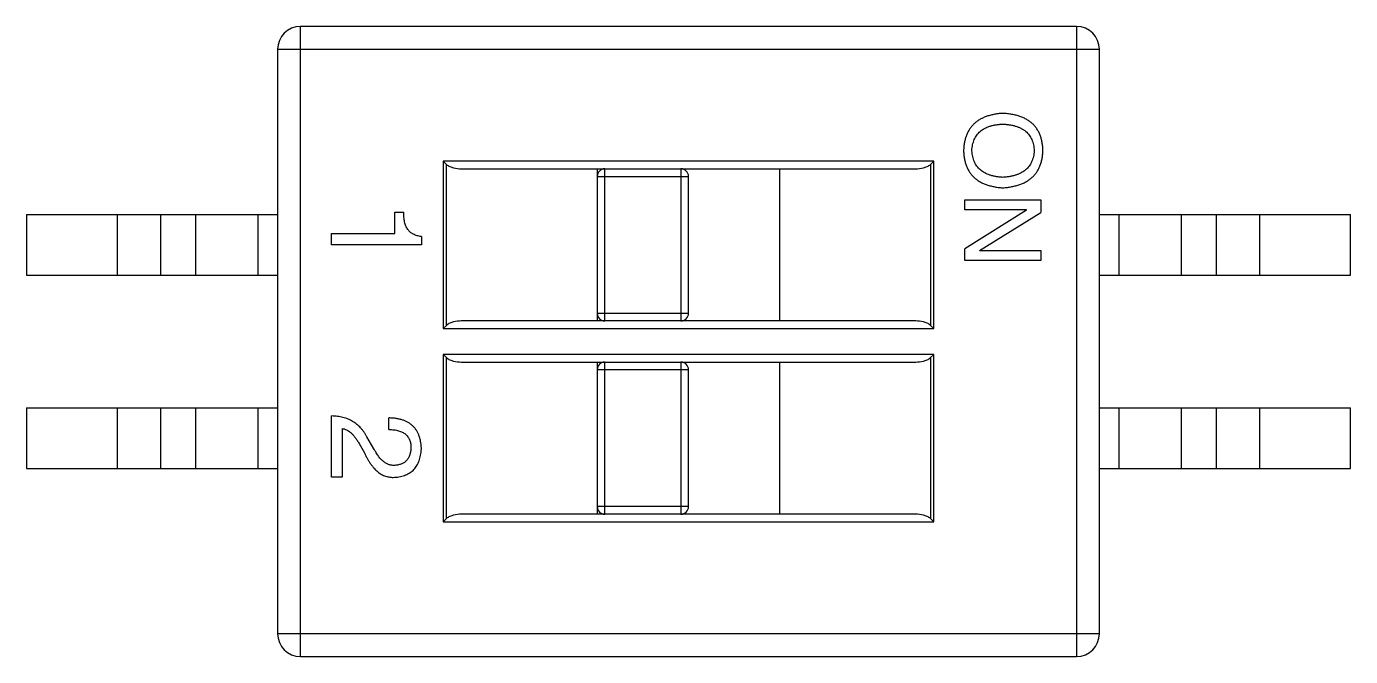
# Model space of a CAD drawing. Header units: inches. Extents: x -36 to 490, y -51 to 98.
# Drawn here: x 348.11 to 356.81, y 30.59 to 34.73 of the extents above; entities that cross this region are included whole.
import ezdxf

# ---------------------------------------------------------------- set-up
doc = ezdxf.new("R2010")
doc.units = ezdxf.units.IN
doc.header["$LTSCALE"] = 1.21
doc.header["$MEASUREMENT"] = 0
doc.layers.get('0').update_dxf_attribs({"linetype": 'CONTINUOUS'})

msp = doc.modelspace()

# ---------------------------------------------------------------- linework, layer by layer
at = {"color": 7, "linetype": 'Continuous'}
for p, q in [((349.911, 30.585), (349.911, 34.725)), ((355.011, 34.725), (349.911, 34.725)), ((355.011, 34.725), (355.011, 30.585)), ((349.761, 34.575), (349.761, 30.735)), ((349.761, 34.575), (355.161, 34.575)), ((355.161, 30.735), (355.161, 34.575)), ((350.8499, 33.84), (350.8499, 32.74)), ((354.072, 33.84), (350.8499, 33.84)), ((350.8499, 33.84), (350.871, 33.8189)), ((350.871, 32.7611), (350.871, 33.8189)), ((350.9682, 33.79), (353.9537, 33.79)), ((351.861, 33.79), (351.861, 32.79)), ((351.911, 32.79), (351.911, 33.79)), ((352.411, 33.79), (352.411, 32.79)), ((353.061, 32.79), (353.061, 33.79)), ((354.072, 33.84), (354.0509, 33.8189)), ((354.0509, 33.8189), (354.0509, 32.7611)), ((354.072, 32.74), (354.072, 33.84)), ((351.861, 33.74), (352.461, 33.74)), ((352.461, 32.84), (352.461, 33.74)), ((354.2765, 33.52), (354.2765, 33.5856)), ((354.2765, 33.5856), (354.7765, 33.5856)), ((354.7765, 33.5856), (354.7765, 33.5036)), ((350.532, 33.3647), (350.532, 33.5057)), ((350.532, 33.5057), (350.591, 33.5057)), ((354.6809, 33.52), (354.2765, 33.52)), ((354.6809, 33.5173), (354.2765, 33.2632)), ((354.3721, 33.2523), (354.7765, 33.5036)), ((354.6809, 33.5173), (354.6809, 33.52)), ((348.111, 33.49), (348.111, 33.09)), ((348.111, 33.49), (349.761, 33.49)), ((348.71, 33.09), (348.71, 33.49)), ((348.9915, 33.49), (348.9915, 33.09)), ((349.2224, 33.49), (349.2224, 33.09)), ((349.6338, 33.09), (349.6338, 33.49)), ((355.161, 33.49), (356.811, 33.49)), ((355.2881, 33.49), (355.2881, 33.09)), ((355.6995, 33.09), (355.6995, 33.49)), ((355.9304, 33.09), (355.9304, 33.49)), ((356.2119, 33.49), (356.2119, 33.09)), ((356.811, 33.09), (356.811, 33.49)), ((350.1156, 33.2893), (350.1156, 33.3647)), ((350.1156, 33.3647), (350.532, 33.3647)), ((350.7058, 33.345), (350.7058, 33.2893)), ((350.7058, 33.2893), (350.1156, 33.2893)), ((354.2765, 33.1867), (354.2765, 33.2632)), ((354.3721, 33.2523), (354.7765, 33.2523)), ((354.7765, 33.2523), (354.7765, 33.1867)), ((354.7765, 33.1867), (354.2765, 33.1867)), ((348.111, 33.09), (349.761, 33.09)), ((355.161, 33.09), (356.811, 33.09)), ((352.461, 32.84), (351.861, 32.84)), ((350.871, 32.7611), (350.8499, 32.74)), ((350.8499, 32.74), (354.072, 32.74)), ((353.9537, 32.79), (350.9682, 32.79)), ((354.0509, 32.7611), (354.072, 32.74)), ((350.8499, 32.57), (350.8499, 31.47)), ((354.072, 32.57), (350.8499, 32.57)), ((350.8499, 32.57), (350.871, 32.5489)), ((350.871, 31.4911), (350.871, 32.5489)), ((354.072, 32.57), (354.0509, 32.5489)), ((354.0509, 32.5489), (354.0509, 31.4911)), ((354.072, 31.47), (354.072, 32.57)), ((350.9682, 32.52), (353.9537, 32.52)), ((351.861, 32.52), (351.861, 31.52)), ((351.861, 32.47), (352.461, 32.47)), ((351.911, 31.52), (351.911, 32.52)), ((352.411, 32.52), (352.411, 31.52)), ((352.461, 31.57), (352.461, 32.47)), ((353.061, 31.52), (353.061, 32.52)), ((348.111, 32.22), (348.111, 31.82)), ((348.111, 32.22), (349.761, 32.22)), ((348.71, 31.82), (348.71, 32.22)), ((348.9915, 32.22), (348.9915, 31.82)), ((349.2224, 32.22), (349.2224, 31.82)), ((349.6338, 31.82), (349.6338, 32.22)), ((355.161, 32.22), (356.811, 32.22)), ((355.2881, 32.22), (355.2881, 31.82)), ((355.6995, 31.82), (355.6995, 32.22)), ((355.9304, 31.82), (355.9304, 32.22)), ((356.2119, 32.22), (356.2119, 31.82)), ((356.811, 31.82), (356.811, 32.22)), ((350.1156, 31.7625), (350.1156, 32.1658)), ((350.4927, 32.0772), (350.4927, 32.1526)), ((350.1845, 32.0838), (350.1845, 31.7625)), ((350.3943, 31.9494), (350.3484, 32.0281)), ((350.2959, 31.9854), (350.332, 31.9231)), ((348.111, 31.82), (349.761, 31.82)), ((350.1845, 31.7625), (350.1156, 31.7625)), ((355.161, 31.82), (356.811, 31.82)), ((353.9537, 31.52), (350.9682, 31.52)), ((352.461, 31.57), (351.861, 31.57)), ((350.871, 31.4911), (350.8499, 31.47)), ((350.8499, 31.47), (354.072, 31.47)), ((354.0509, 31.4911), (354.072, 31.47)), ((355.161, 30.735), (349.761, 30.735)), ((349.911, 30.585), (355.011, 30.585))]:
    msp.add_line(p, q, dxfattribs=at)
for centre, radius, start, end in [((349.911, 34.575), 0.15, 90, 180), ((355.011, 34.575), 0.15, 0, 90), ((351.911, 33.74), 0.05, 90, 180), ((352.411, 33.74), 0.05, 0, 90), ((351.911, 32.84), 0.05, 180, 270), ((352.411, 32.84), 0.05, 270, 0), ((351.911, 32.47), 0.05, 90, 180), ((352.411, 32.47), 0.05, 0, 90), ((351.911, 31.57), 0.05, 180, 270), ((352.411, 31.57), 0.05, 270, 0), ((349.911, 30.735), 0.15, 180, 270), ((355.011, 30.735), 0.15, 270, 0)]:
    msp.add_arc(centre, radius, start, end, dxfattribs=at)
for points, knots in [([(354.5251, 34.1542), (354.5151, 34.1534), (354.4955, 34.1519), (354.4671, 34.1472), (354.4407, 34.141), (354.4161, 34.1331), (354.3933, 34.1237), (354.3724, 34.1124), (354.3535, 34.0995), (354.3363, 34.085), (354.3212, 34.0685), (354.3078, 34.0506), (354.2965, 34.0309), (354.2869, 34.0096), (354.2794, 33.9866), (354.2736, 33.962), (354.2697, 33.9357), (354.2688, 33.9176), (354.2683, 33.9083)], [0, 0, 0, 0, 0.07592, 0.147602, 0.215646, 0.280138, 0.341755, 0.400886, 0.458012, 0.513972, 0.569614, 0.625264, 0.681864, 0.740222, 0.800621, 0.863683, 0.930081, 1, 1, 1, 1]), ([(354.7902, 33.9083), (354.7897, 33.9177), (354.7889, 33.936), (354.7852, 33.9626), (354.7796, 33.9875), (354.7721, 34.0107), (354.7623, 34.0321), (354.7507, 34.0519), (354.7371, 34.07), (354.7214, 34.0863), (354.7037, 34.1009), (354.6841, 34.1138), (354.6624, 34.1249), (354.6388, 34.1343), (354.6131, 34.1418), (354.5856, 34.1479), (354.556, 34.1521), (354.5356, 34.1535), (354.5251, 34.1542)], [0, 0, 0, 0, 0.069147, 0.134805, 0.197199, 0.256788, 0.314011, 0.370215, 0.425331, 0.480464, 0.536188, 0.593547, 0.653064, 0.715117, 0.780393, 0.849545, 0.92254, 1, 1, 1, 1]), ([(354.3229, 33.9083), (354.3234, 33.9151), (354.3243, 33.9282), (354.3276, 33.9473), (354.3322, 33.9651), (354.3382, 33.9817), (354.3459, 33.997), (354.3549, 34.0112), (354.3655, 34.024), (354.3774, 34.0357), (354.3909, 34.046), (354.4058, 34.0552), (354.4222, 34.0629), (354.4399, 34.0696), (354.4592, 34.0749), (354.4799, 34.0789), (354.502, 34.0819), (354.5173, 34.0828), (354.5251, 34.0832)], [0, 0, 0, 0, 0.067648, 0.131587, 0.192896, 0.251435, 0.307955, 0.363582, 0.41843, 0.473961, 0.529977, 0.58778, 0.647927, 0.710962, 0.777441, 0.847172, 0.921625, 1, 1, 1, 1]), ([(354.5251, 34.0832), (354.5332, 34.0828), (354.5489, 34.0819), (354.5716, 34.0789), (354.5929, 34.075), (354.6126, 34.0696), (354.6309, 34.0629), (354.6477, 34.0551), (354.663, 34.046), (354.6769, 34.0357), (354.6891, 34.024), (354.7, 34.0112), (354.7093, 33.9971), (354.717, 33.9817), (354.7233, 33.9651), (354.728, 33.9473), (354.7313, 33.9282), (354.7323, 33.9151), (354.7328, 33.9083)], [0, 0, 0, 0, 0.079527, 0.154517, 0.225492, 0.292261, 0.355913, 0.416365, 0.474727, 0.530704, 0.586126, 0.640793, 0.696134, 0.751963, 0.809862, 0.870343, 0.93333, 1, 1, 1, 1]), ([(354.2683, 33.9083), (354.2688, 33.8991), (354.2697, 33.8812), (354.2736, 33.8553), (354.2794, 33.8309), (354.2869, 33.8082), (354.2965, 33.7871), (354.3079, 33.7677), (354.3212, 33.7499), (354.3364, 33.7338), (354.3535, 33.7194), (354.3724, 33.7066), (354.3933, 33.6954), (354.4161, 33.686), (354.4407, 33.6782), (354.4672, 33.6722), (354.4955, 33.6675), (354.5151, 33.666), (354.5251, 33.6652)], [0, 0, 0, 0, 0.069543, 0.135551, 0.198218, 0.258467, 0.316451, 0.372703, 0.428457, 0.483848, 0.539952, 0.597251, 0.656588, 0.718448, 0.783219, 0.851581, 0.92366, 1, 1, 1, 1]), ([(354.5251, 33.7335), (354.5174, 33.734), (354.5023, 33.735), (354.4805, 33.7383), (354.46, 33.7426), (354.441, 33.7482), (354.4233, 33.7548), (354.4071, 33.7629), (354.3922, 33.772), (354.3788, 33.7823), (354.3668, 33.794), (354.3563, 33.8068), (354.3471, 33.8208), (354.3393, 33.836), (354.333, 33.8524), (354.3282, 33.87), (354.3246, 33.8887), (354.3235, 33.9017), (354.3229, 33.9083)], [0, 0, 0, 0, 0.077943, 0.152009, 0.221731, 0.288173, 0.350979, 0.411506, 0.469682, 0.526266, 0.581676, 0.637093, 0.692693, 0.749885, 0.808405, 0.869303, 0.932835, 1, 1, 1, 1]), ([(354.5251, 33.6652), (354.5355, 33.666), (354.5557, 33.6675), (354.585, 33.6721), (354.6123, 33.6782), (354.6377, 33.686), (354.6612, 33.6954), (354.6827, 33.7065), (354.7023, 33.7194), (354.72, 33.7338), (354.7357, 33.7499), (354.7494, 33.7677), (354.7612, 33.7871), (354.771, 33.8081), (354.7788, 33.8309), (354.7846, 33.8553), (354.7886, 33.8812), (354.7896, 33.8991), (354.7902, 33.9083)], [0, 0, 0, 0, 0.077567, 0.150676, 0.219857, 0.285465, 0.347921, 0.407823, 0.465422, 0.52175, 0.577087, 0.632521, 0.688224, 0.745558, 0.804966, 0.866649, 0.931596, 1, 1, 1, 1]), ([(354.7328, 33.9083), (354.7322, 33.9017), (354.731, 33.8887), (354.7274, 33.87), (354.7225, 33.8524), (354.716, 33.836), (354.7081, 33.8207), (354.6987, 33.8067), (354.6878, 33.7939), (354.6755, 33.7823), (354.6618, 33.7719), (354.6465, 33.7629), (354.6298, 33.7548), (354.6116, 33.7482), (354.592, 33.7426), (354.571, 33.7384), (354.5486, 33.735), (354.5331, 33.734), (354.5251, 33.7335)], [0, 0, 0, 0, 0.066188, 0.128762, 0.188833, 0.246715, 0.303199, 0.358331, 0.413557, 0.469096, 0.525624, 0.584066, 0.644882, 0.708619, 0.775665, 0.846297, 0.9209, 1, 1, 1, 1]), ([(350.871, 33.8189), (350.8772, 33.8127), (350.8925, 33.8035), (350.9252, 33.7928), (350.9511, 33.79), (350.9682, 33.79)], [0, 0, 0, 0, 0.254031, 0.504224, 1, 1, 1, 1]), ([(353.9537, 33.79), (353.9708, 33.79), (353.9967, 33.7928), (354.0295, 33.8035), (354.0447, 33.8127), (354.0509, 33.8189)], [0, 0, 0, 0, 0.495776, 0.745969, 1, 1, 1, 1]), ([(350.7058, 33.345), (350.7009, 33.3456), (350.6913, 33.3469), (350.6776, 33.3501), (350.6648, 33.3543), (350.6531, 33.3597), (350.6423, 33.3661), (350.6327, 33.3736), (350.6238, 33.382), (350.6162, 33.3917), (350.6094, 33.4023), (350.6039, 33.414), (350.5991, 33.4267), (350.5955, 33.4405), (350.5928, 33.4553), (350.5912, 33.4712), (350.5904, 33.4881), (350.5908, 33.4997), (350.591, 33.5057)], [0, 0, 0, 0, 0.066659, 0.129311, 0.18962, 0.247164, 0.30314, 0.357527, 0.411867, 0.466926, 0.523012, 0.580527, 0.641561, 0.705268, 0.772282, 0.84407, 0.919338, 1, 1, 1, 1]), ([(350.9682, 32.79), (350.9511, 32.79), (350.9252, 32.7873), (350.8925, 32.7765), (350.8772, 32.7673), (350.871, 32.7611)], [0, 0, 0, 0, 0.495776, 0.745969, 1, 1, 1, 1]), ([(354.0509, 32.7611), (354.0447, 32.7673), (354.0295, 32.7765), (353.9967, 32.7873), (353.9708, 32.79), (353.9537, 32.79)], [0, 0, 0, 0, 0.254031, 0.504224, 1, 1, 1, 1]), ([(350.871, 32.5489), (350.8772, 32.5427), (350.8925, 32.5335), (350.9252, 32.5228), (350.9511, 32.52), (350.9682, 32.52)], [0, 0, 0, 0, 0.254031, 0.504224, 1, 1, 1, 1]), ([(353.9537, 32.52), (353.9708, 32.52), (353.9967, 32.5228), (354.0295, 32.5335), (354.0447, 32.5427), (354.0509, 32.5489)], [0, 0, 0, 0, 0.495776, 0.745969, 1, 1, 1, 1]), ([(350.3484, 32.0281), (350.3453, 32.0335), (350.3393, 32.0443), (350.3292, 32.0596), (350.3185, 32.0739), (350.307, 32.0871), (350.2949, 32.0994), (350.282, 32.1105), (350.2685, 32.1208), (350.2542, 32.1299), (350.2393, 32.138), (350.2237, 32.1451), (350.2074, 32.1512), (350.1903, 32.1561), (350.1726, 32.1602), (350.1542, 32.163), (350.1352, 32.165), (350.1222, 32.1655), (350.1156, 32.1658)], [0, 0, 0, 0, 0.065828, 0.130094, 0.192451, 0.254037, 0.313974, 0.373757, 0.433048, 0.492243, 0.551902, 0.611758, 0.672678, 0.734814, 0.798569, 0.863693, 0.930488, 1, 1, 1, 1]), ([(350.7058, 31.9494), (350.7054, 31.9575), (350.7046, 31.9732), (350.7014, 31.996), (350.6967, 32.0172), (350.6904, 32.0369), (350.6825, 32.0551), (350.6731, 32.0717), (350.6622, 32.0869), (350.6494, 32.1004), (350.6352, 32.1124), (350.6195, 32.1229), (350.6021, 32.1318), (350.5832, 32.1391), (350.5628, 32.1449), (350.5408, 32.1491), (350.5172, 32.1518), (350.501, 32.1524), (350.4927, 32.1526)], [0, 0, 0, 0, 0.07282, 0.141057, 0.2062, 0.267672, 0.326735, 0.383519, 0.439188, 0.494454, 0.549628, 0.605958, 0.66397, 0.72402, 0.787502, 0.854127, 0.925065, 1, 1, 1, 1]), ([(350.1845, 32.0838), (350.1897, 32.0828), (350.2001, 32.0807), (350.2152, 32.0741), (350.2299, 32.0655), (350.244, 32.0542), (350.2578, 32.0406), (350.2711, 32.0245), (350.284, 32.006), (350.2919, 31.9925), (350.2959, 31.9854)], [0, 0, 0, 0, 0.103034, 0.208166, 0.318255, 0.434664, 0.559728, 0.695394, 0.841708, 1, 1, 1, 1]), ([(350.4927, 32.0772), (350.4985, 32.077), (350.5098, 32.0766), (350.5262, 32.0749), (350.5414, 32.0724), (350.5556, 32.0689), (350.5685, 32.0645), (350.5805, 32.0595), (350.5912, 32.0533), (350.601, 32.0464), (350.6094, 32.0385), (350.6169, 32.0298), (350.6231, 32.0201), (350.6282, 32.0096), (350.6321, 31.9982), (350.6348, 31.986), (350.6366, 31.9729), (350.6368, 31.9639), (350.6369, 31.9592)], [0, 0, 0, 0, 0.08259, 0.159772, 0.232949, 0.301446, 0.365577, 0.426656, 0.484637, 0.540444, 0.595167, 0.648419, 0.702287, 0.757115, 0.813457, 0.872239, 0.934058, 1, 1, 1, 1]), ([(350.532, 31.8412), (350.5288, 31.841), (350.5223, 31.8406), (350.5127, 31.8413), (350.5032, 31.8429), (350.4938, 31.8452), (350.4846, 31.8489), (350.4756, 31.8532), (350.4667, 31.8586), (350.458, 31.8649), (350.4494, 31.8722), (350.4411, 31.8804), (350.4329, 31.8896), (350.4248, 31.8997), (350.4169, 31.9108), (350.4091, 31.9227), (350.4015, 31.9356), (350.3967, 31.9447), (350.3943, 31.9494)], [0, 0, 0, 0, 0.052236, 0.103885, 0.155481, 0.20739, 0.259857, 0.313552, 0.369166, 0.427116, 0.48685, 0.550061, 0.61568, 0.685279, 0.758247, 0.834619, 0.915637, 1, 1, 1, 1]), ([(350.5287, 31.7625), (350.5355, 31.763), (350.5487, 31.7641), (350.5678, 31.7673), (350.5857, 31.7717), (350.6023, 31.7776), (350.6178, 31.7846), (350.632, 31.7931), (350.6451, 31.8028), (350.6568, 31.8139), (350.6673, 31.8264), (350.6766, 31.8401), (350.6847, 31.8551), (350.6913, 31.8715), (350.6969, 31.8891), (350.701, 31.908), (350.7043, 31.9282), (350.7053, 31.9422), (350.7058, 31.9494)], [0, 0, 0, 0, 0.070695, 0.137756, 0.201633, 0.262408, 0.321242, 0.378118, 0.434417, 0.490158, 0.546379, 0.603416, 0.662238, 0.723276, 0.78738, 0.854341, 0.925145, 1, 1, 1, 1]), ([(350.6369, 31.9592), (350.6367, 31.9547), (350.6362, 31.9459), (350.6349, 31.9332), (350.6323, 31.9213), (350.6294, 31.9101), (350.6254, 31.8999), (350.6209, 31.8903), (350.6154, 31.8817), (350.6092, 31.8739), (350.6022, 31.8669), (350.5945, 31.8606), (350.5859, 31.8553), (350.5766, 31.8508), (350.5665, 31.8472), (350.5557, 31.8442), (350.5441, 31.8422), (350.5361, 31.8415), (350.532, 31.8412)], [0, 0, 0, 0, 0.076117, 0.148445, 0.216897, 0.281483, 0.343001, 0.402381, 0.45991, 0.515916, 0.571084, 0.626557, 0.683142, 0.740991, 0.801392, 0.863817, 0.93054, 1, 1, 1, 1]), ([(350.332, 31.9231), (350.3351, 31.9163), (350.3412, 31.9031), (350.3513, 31.8843), (350.3616, 31.8667), (350.3722, 31.8505), (350.3833, 31.8357), (350.3947, 31.8222), (350.4065, 31.8101), (350.4186, 31.7993), (350.4311, 31.79), (350.444, 31.7819), (350.4573, 31.7752), (350.4708, 31.7697), (350.4848, 31.7659), (350.4992, 31.7633), (350.5138, 31.7621), (350.5237, 31.7624), (350.5287, 31.7625)], [0, 0, 0, 0, 0.082729, 0.161253, 0.236133, 0.307547, 0.375703, 0.440838, 0.502904, 0.562219, 0.619807, 0.675723, 0.730396, 0.783865, 0.837319, 0.890549, 0.944918, 1, 1, 1, 1]), ([(350.9682, 31.52), (350.9511, 31.52), (350.9252, 31.5173), (350.8925, 31.5065), (350.8772, 31.4973), (350.871, 31.4911)], [0, 0, 0, 0, 0.495776, 0.745969, 1, 1, 1, 1]), ([(354.0509, 31.4911), (354.0447, 31.4973), (354.0295, 31.5065), (353.9967, 31.5173), (353.9708, 31.52), (353.9537, 31.52)], [0, 0, 0, 0, 0.254031, 0.504224, 1, 1, 1, 1])]:
    msp.add_open_spline(points, degree=3, knots=knots, dxfattribs=at)

doc.saveas('drawing.dxf')
